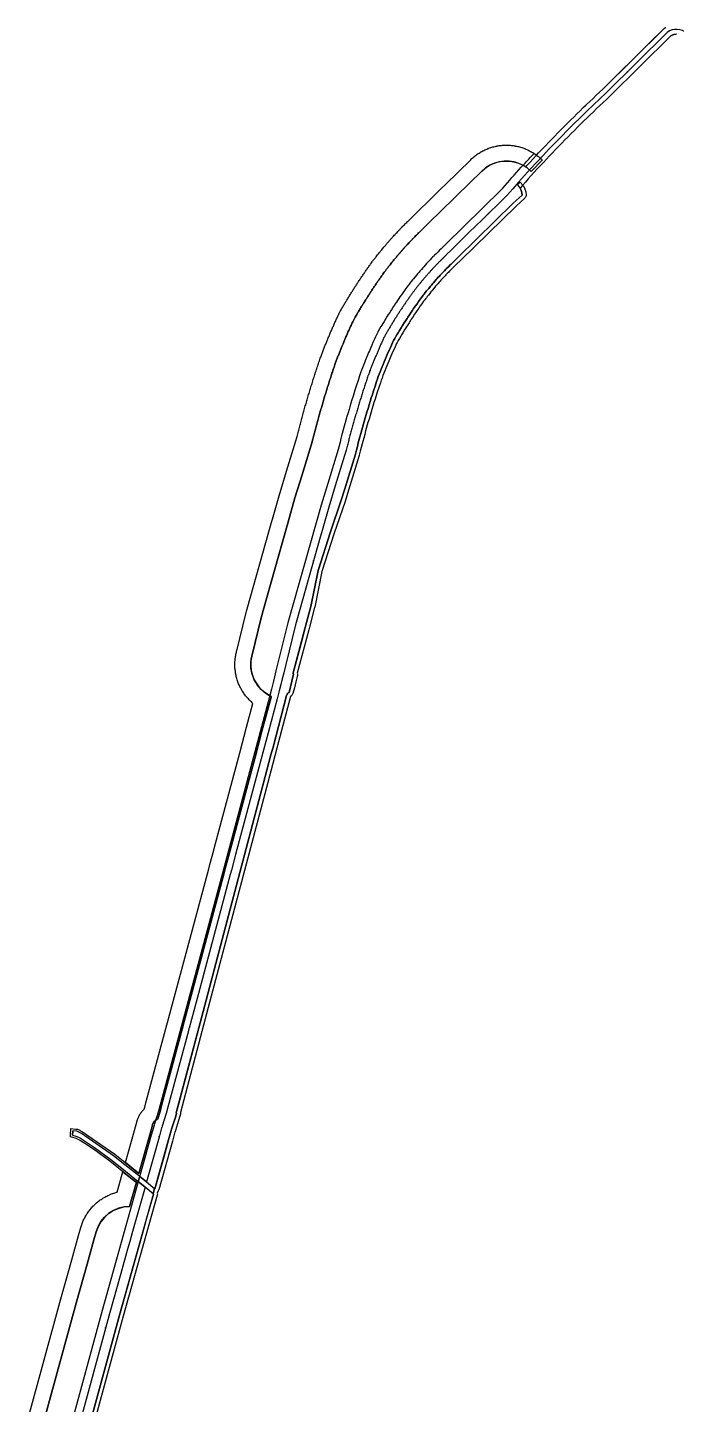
# Model space of a CAD drawing. Header units: inches. Extents: x 87993 to 113012, y 435073 to 454214.
# Drawn here: x 92366 to 92693, y 440813 to 441507 of the extents above; entities that cross this region are included whole.
import ezdxf

# ---------------------------------------------------------------- set-up
doc = ezdxf.new("R2010")
doc.units = ezdxf.units.IN
doc.header["$MEASUREMENT"] = 0
for name, color, linetype, true_color in [('As_waterkering_ZES', 7, 'Continuous', 0x00e84b), ('Beschermingszone_ZES', 7, 'Continuous', 0xfbe8ed), ('Grens_bebouwingsvrije_zone_ZES', 7, 'Continuous', 0xa4e805), ('Kernzone_ZES', 7, 'Continuous', 0xf3e833), ('Kunstwerken_ZES', 7, 'Continuous', 0xefe8d5), ('Referentiepunten_ZES', 7, 'Continuous', 0xb0e81c)]:
    doc.layers.add(name, color=color, linetype=linetype, true_color=true_color)

msp = doc.modelspace()

# ---------------------------------------------------------------- linework, layer by layer
at = {"layer": 'As_waterkering_ZES'}
msp.add_lwpolyline([(92697.99, 441503.6, 0.3545), (92688.01, 441504.09), (92657.34, 441473.7, 0.027105), (92607.34, 441421.99), (92607.07, 441421.73)], format="xyb", dxfattribs=at)
for points in [[(92607.07, 441421.73), (92594.4, 441409.29), (92592.24, 441407.17), (92587.79, 441402.81), (92579.28, 441394.46), (92577.03, 441392.25), (92577, 441392.22), (92576.83, 441392.06), (92576.57, 441391.81), (92576.32, 441391.57), (92576.07, 441391.33), (92575.82, 441391.08), (92575.56, 441390.84), (92575.31, 441390.59), (92575.06, 441390.34), (92574.81, 441390.1), (92574.56, 441389.85), (92574.32, 441389.6), (92574.07, 441389.35), (92573.82, 441389.11), (92573.57, 441388.86), (92573.33, 441388.61), (92573.08, 441388.36), (92572.83, 441388.1), (92572.59, 441387.85), (92572.34, 441387.6), (92572.1, 441387.35), (92571.86, 441387.09), (92571.62, 441386.84), (92571.38, 441386.58), (92571.13, 441386.33), (92570.89, 441386.07), (92570.65, 441385.82), (92570.41, 441385.56), (92570.17, 441385.3), (92569.94, 441385.05), (92569.7, 441384.79), (92569.46, 441384.53), (92569.22, 441384.27), (92568.99, 441384.01), (92568.75, 441383.75), (92568.52, 441383.49), (92568.28, 441383.22), (92568.05, 441382.96), (92567.82, 441382.7), (92567.59, 441382.44), (92567.35, 441382.17), (92567.12, 441381.91), (92566.89, 441381.64), (92566.66, 441381.38), (92566.43, 441381.11), (92566.2, 441380.85), (92565.98, 441380.58), (92565.75, 441380.31), (92565.52, 441380.04), (92565.29, 441379.77), (92565.07, 441379.51), (92564.84, 441379.24), (92564.62, 441378.97), (92564.39, 441378.7), (92564.17, 441378.43), (92563.95, 441378.15), (92563.73, 441377.88), (92563.5, 441377.61), (92563.28, 441377.34), (92563.06, 441377.06), (92562.84, 441376.79), (92562.63, 441376.51), (92562.41, 441376.24), (92562.19, 441375.96), (92561.97, 441375.69), (92561.76, 441375.41), (92561.54, 441375.13), (92561.32, 441374.86), (92561.11, 441374.58), (92560.9, 441374.3), (92560.68, 441374.02), (92560.47, 441373.74), (92560.26, 441373.46), (92560.05, 441373.18), (92559.84, 441372.9), (92559.58, 441372.55), (92559.33, 441372.19), (92559.07, 441371.84), (92558.82, 441371.48), (92558.57, 441371.13), (92558.32, 441370.77), (92558.07, 441370.42), (92557.82, 441370.06), (92557.57, 441369.7), (92557.32, 441369.35), (92557.07, 441368.99), (92556.82, 441368.63), (92556.57, 441368.27), (92556.33, 441367.91), (92556.08, 441367.55), (92555.84, 441367.2), (92555.59, 441366.84), (92555.35, 441366.47), (92555.11, 441366.11), (92554.86, 441365.75), (92554.62, 441365.39), (92554.38, 441365.03), (92554.14, 441364.66), (92553.9, 441364.3), (92553.66, 441363.94), (92553.42, 441363.57), (92553.18, 441363.21), (92552.95, 441362.84), (92552.71, 441362.48), (92552.64, 441362.37), (92552.48, 441362.11), (92552.24, 441361.74), (92552.01, 441361.38), (92551.77, 441361.01), (92551.54, 441360.64), (92551.31, 441360.27), (92551.07, 441359.91), (92550.84, 441359.54), (92550.61, 441359.17), (92550.38, 441358.8), (92550.16, 441358.43), (92549.93, 441358.06), (92549.7, 441357.68), (92549.47, 441357.31), (92549.25, 441356.94), (92549.02, 441356.57), (92548.8, 441356.2), (92548.57, 441355.82), (92548.35, 441355.45), (92548.12, 441355.07), (92547.9, 441354.7), (92547.68, 441354.32), (92547.46, 441353.95), (92547.24, 441353.57), (92547.02, 441353.2), (92546.8, 441352.82), (92546.58, 441352.45), (92546.37, 441352.07), (92546.15, 441351.69), (92545.93, 441351.31), (92545.92, 441351.28), (92545.73, 441350.87), (92545.54, 441350.46), (92545.34, 441350.05), (92545.16, 441349.64), (92544.97, 441349.23), (92544.78, 441348.82), (92544.59, 441348.41), (92544.4, 441348), (92544.22, 441347.59), (92544.03, 441347.18), (92543.85, 441346.77), (92543.66, 441346.36), (92543.48, 441345.95), (92543.3, 441345.53), (92543.12, 441345.12), (92542.94, 441344.71), (92542.76, 441344.3), (92542.58, 441343.88), (92542.4, 441343.47), (92542.22, 441343.05), (92542.04, 441342.64), (92541.87, 441342.22), (92541.69, 441341.81), (92541.52, 441341.39), (92541.34, 441340.98), (92541.17, 441340.56), (92540.99, 441340.14), (92540.9, 441339.92), (92540.82, 441339.73), (92540.65, 441339.31), (92540.48, 441338.89), (92540.31, 441338.47), (92540.14, 441338.06), (92539.97, 441337.64), (92539.8, 441337.22), (92539.64, 441336.8), (92539.47, 441336.38), (92539.31, 441335.96), (92539.14, 441335.54), (92538.98, 441335.12), (92538.82, 441334.7), (92538.65, 441334.28), (92538.49, 441333.86), (92538.33, 441333.44), (92538.17, 441333.02), (92538.01, 441332.59), (92537.85, 441332.17), (92537.69, 441331.75), (92537.54, 441331.33), (92537.49, 441331.18), (92537.29, 441330.59), (92537.09, 441329.99), (92536.89, 441329.4), (92536.69, 441328.8), (92536.5, 441328.21), (92536.3, 441327.61), (92536.1, 441327.01), (92535.91, 441326.42), (92535.71, 441325.82), (92535.52, 441325.22), (92535.33, 441324.63), (92535.14, 441324.03), (92534.95, 441323.43), (92534.75, 441322.83), (92534.57, 441322.23), (92534.38, 441321.64), (92534.19, 441321.04), (92534, 441320.44), (92533.81, 441319.84), (92533.63, 441319.24), (92533.44, 441318.64), (92533.26, 441318.04), (92533.08, 441317.44), (92532.89, 441316.84), (92532.71, 441316.24), (92532.53, 441315.64), (92532.35, 441315.04), (92532.17, 441314.44), (92531.99, 441313.84), (92531.81, 441313.23), (92531.64, 441312.63), (92531.46, 441312.03), (92531.28, 441311.43), (92531.11, 441310.82), (92530.93, 441310.22), (92530.76, 441309.62), (92530.59, 441309.02), (92530.42, 441308.41), (92530.25, 441307.81), (92530.07, 441307.2), (92529.91, 441306.6), (92529.74, 441306), (92529.57, 441305.39), (92529.4, 441304.79), (92529.23, 441304.18), (92529.07, 441303.57), (92528.9, 441302.97), (92528.74, 441302.36), (92528.58, 441301.76), (92528.41, 441301.15), (92528.25, 441300.55), (92528.09, 441299.94), (92527.93, 441299.33), (92527.77, 441298.73), (92527.61, 441298.12), (92527.45, 441297.51), (92527.3, 441296.9), (92527.14, 441296.3), (92526.98, 441295.69), (92526.83, 441295.08), (92526.68, 441294.47), (92526.52, 441293.86), (92526.37, 441293.25), (92526.34, 441293.13), (92525.72, 441291.1), (92521.03, 441275.79), (92517.71, 441265.06), (92514.11, 441252.24), (92513.49, 441250.03), (92501.77, 441208.29), (92501.08, 441205.83), (92496.13, 441185.93)], [(92496.13, 441185.93), (92495.08, 441181.7), (92494.32, 441178.8), (92493.65, 441175.89), (92492.82, 441172.62), (92491.82, 441168.62), (92487.26, 441151.55), (92483.78, 441138.54), (92470.91, 441090.36), (92470.73, 441089.65), (92468.79, 441082.41), (92468.2, 441080.2), (92452.15, 441020.35), (92447.47, 441002.91), (92447.45, 441002.81), (92447.12, 441001.6), (92436.8, 440963.09), (92435.97, 440960.02), (92433.93, 440953.52), (92433.73, 440952.87)], [(92433.73, 440952.87), (92433.69, 440952.74), (92432.36, 440947.96), (92426.39, 440926.7), (92426.04, 440925.48), (92421.97, 440928.73), (92415.18, 440934.15), (92409.52, 440938.68), (92393.33, 440949.9), (92392.02, 440950.58), (92391.03, 440951.06), (92388.97, 440951.27), (92388.84, 440948.96), (92390.52, 440948.48), (92391.8, 440948), (92392.82, 440947.46), (92399.95, 440942.87), (92408.18, 440936.8), (92414.49, 440931.68), (92421.26, 440926.19), (92425.32, 440922.89), (92419.02, 440900.47), (92417.64, 440895.55)], [(92417.64, 440895.55), (92416.54, 440891.6), (92413.09, 440879.33), (92407.6, 440859.77), (92391, 440798.77)]]:
    msp.add_lwpolyline(points, dxfattribs=at)
at = {"layer": 'Beschermingszone_ZES'}
msp.add_polyline3d([(92625.19, 441439.82, 0), (92619.64, 441434.05, 0), (92617.75, 441435.72, 0), (92615.65, 441437.09, 0), (92613.38, 441438.16, 0), (92610.98, 441438.89, 0), (92608.49, 441439.27, 0), (92605.98, 441439.29, 0), (92603.49, 441438.96, 0), (92601.08, 441438.28, 0), (92598.78, 441437.25, 0), (92596.66, 441435.92, 0), (92594.75, 441434.29, 0), (92582.07, 441421.86, 0), (92579.91, 441419.73, 0), (92575.46, 441415.37, 0), (92566.95, 441407.02, 0), (92564.81, 441404.92, 0), (92564.39, 441404.52, 0), (92564.1, 441404.24, 0), (92563.69, 441403.84, 0), (92563.27, 441403.43, 0), (92562.98, 441403.15, 0), (92562.57, 441402.75, 0), (92562.16, 441402.33, 0), (92561.86, 441402.04, 0), (92561.47, 441401.64, 0), (92561.04, 441401.21, 0), (92560.64, 441400.81, 0), (92560.23, 441400.38, 0), (92559.96, 441400.11, 0), (92559.68, 441399.82, 0), (92559.28, 441399.41, 0), (92558.86, 441398.97, 0), (92558.6, 441398.69, 0), (92558.33, 441398.41, 0), (92557.93, 441397.98, 0), (92557.54, 441397.56, 0), (92557.26, 441397.26, 0), (92556.99, 441396.97, 0), (92556.6, 441396.54, 0), (92556.22, 441396.12, 0), (92555.93, 441395.81, 0), (92555.67, 441395.52, 0), (92555.41, 441395.24, 0), (92555.16, 441394.95, 0), (92554.9, 441394.66, 0), (92554.63, 441394.36, 0), (92554.38, 441394.07, 0), (92554.12, 441393.78, 0), (92553.87, 441393.49, 0), (92553.61, 441393.19, 0), (92553.35, 441392.89, 0), (92553.09, 441392.59, 0), (92552.84, 441392.3, 0), (92552.58, 441392, 0), (92552.33, 441391.7, 0), (92552.08, 441391.4, 0), (92551.83, 441391.11, 0), (92551.58, 441390.81, 0), (92551.31, 441390.49, 0), (92550.96, 441390.06, 0), (92550.57, 441389.6, 0), (92550.2, 441389.14, 0), (92549.84, 441388.7, 0), (92549.59, 441388.39, 0), (92549.34, 441388.08, 0), (92548.97, 441387.62, 0), (92548.61, 441387.16, 0), (92548.25, 441386.7, 0), (92547.89, 441386.24, 0), (92547.64, 441385.93, 0), (92547.4, 441385.62, 0), (92547.16, 441385.31, 0), (92546.93, 441385.01, 0), (92546.69, 441384.69, 0), (92546.45, 441384.38, 0), (92546.22, 441384.07, 0), (92545.98, 441383.76, 0), (92545.66, 441383.33, 0), (92545.3, 441382.83, 0), (92545.04, 441382.46, 0), (92544.76, 441382.09, 0), (92544.49, 441381.69, 0), (92544.22, 441381.32, 0), (92543.95, 441380.94, 0), (92543.67, 441380.55, 0), (92543.41, 441380.17, 0), (92543.14, 441379.79, 0), (92542.87, 441379.39, 0), (92542.6, 441379.01, 0), (92542.34, 441378.64, 0), (92542.08, 441378.26, 0), (92541.8, 441377.85, 0), (92541.53, 441377.46, 0), (92541.29, 441377.1, 0), (92541.03, 441376.71, 0), (92540.76, 441376.32, 0), (92540.49, 441375.92, 0), (92540.23, 441375.53, 0), (92539.98, 441375.16, 0), (92539.72, 441374.77, 0), (92539.45, 441374.36, 0), (92539.19, 441373.96, 0), (92538.95, 441373.6, 0), (92538.69, 441373.21, 0), (92538.43, 441372.81, 0), (92538.18, 441372.41, 0), (92537.89, 441371.96, 0), (92537.67, 441371.63, 0), (92537.41, 441371.22, 0), (92537.17, 441370.84, 0), (92536.92, 441370.45, 0), (92536.66, 441370.04, 0), (92536.41, 441369.65, 0), (92536.17, 441369.26, 0), (92535.93, 441368.87, 0), (92535.67, 441368.47, 0), (92535.41, 441368.05, 0), (92535.18, 441367.68, 0), (92534.94, 441367.28, 0), (92534.68, 441366.86, 0), (92534.44, 441366.47, 0), (92534.2, 441366.08, 0), (92533.96, 441365.68, 0), (92533.71, 441365.26, 0), (92533.48, 441364.87, 0), (92533.24, 441364.47, 0), (92532.99, 441364.06, 0), (92532.76, 441363.67, 0), (92532.52, 441363.26, 0), (92532.28, 441362.86, 0), (92532.04, 441362.45, 0), (92531.81, 441362.06, 0), (92531.58, 441361.66, 0), (92531.34, 441361.24, 0), (92531.11, 441360.84, 0), (92530.88, 441360.44, 0), (92530.65, 441360.04, 0), (92529.99, 441358.77, 0), (92529.8, 441358.36, 0), (92529.59, 441357.92, 0), (92529.38, 441357.47, 0), (92529.18, 441357.04, 0), (92528.98, 441356.59, 0), (92528.77, 441356.14, 0), (92528.58, 441355.72, 0), (92528.38, 441355.28, 0), (92528.18, 441354.83, 0), (92527.98, 441354.4, 0), (92527.79, 441353.97, 0), (92527.59, 441353.52, 0), (92527.39, 441353.07, 0), (92527.2, 441352.64, 0), (92527, 441352.2, 0), (92526.81, 441351.76, 0), (92526.62, 441351.32, 0), (92526.42, 441350.87, 0), (92526.23, 441350.42, 0), (92526.04, 441349.98, 0), (92525.85, 441349.54, 0), (92525.67, 441349.11, 0), (92525.48, 441348.66, 0), (92525.29, 441348.2, 0), (92525.1, 441347.77, 0), (92524.92, 441347.33, 0), (92524.66, 441346.7, 0), (92524.37, 441345.99, 0), (92524.18, 441345.53, 0), (92524, 441345.09, 0), (92523.82, 441344.65, 0), (92523.64, 441344.19, 0), (92523.46, 441343.74, 0), (92523.28, 441343.3, 0), (92523.11, 441342.86, 0), (92522.93, 441342.4, 0), (92522.75, 441341.96, 0), (92522.58, 441341.51, 0), (92522.4, 441341.05, 0), (92522.23, 441340.6, 0), (92522.06, 441340.16, 0), (92521.88, 441339.7, 0), (92521.71, 441339.26, 0), (92521.54, 441338.8, 0), (92521.37, 441338.34, 0), (92521.2, 441337.9, 0), (92521.02, 441337.4, 0), (92520.84, 441336.88, 0), (92520.61, 441336.2, 0), (92520.4, 441335.58, 0), (92520.19, 441334.95, 0), (92519.99, 441334.34, 0), (92519.78, 441333.73, 0), (92519.58, 441333.1, 0), (92519.38, 441332.49, 0), (92519.18, 441331.87, 0), (92518.98, 441331.26, 0), (92518.77, 441330.64, 0), (92518.57, 441330.01, 0), (92518.37, 441329.4, 0), (92518.18, 441328.79, 0), (92517.98, 441328.16, 0), (92517.78, 441327.54, 0), (92517.59, 441326.92, 0), (92517.39, 441326.3, 0), (92517.2, 441325.68, 0), (92517.01, 441325.06, 0), (92516.81, 441324.43, 0), (92516.63, 441323.83, 0), (92516.43, 441323.2, 0), (92516.24, 441322.57, 0), (92516.05, 441321.96, 0), (92515.86, 441321.33, 0), (92515.67, 441320.7, 0), (92515.49, 441320.09, 0), (92515.3, 441319.47, 0), (92515.12, 441318.84, 0), (92514.93, 441318.21, 0), (92514.75, 441317.58, 0), (92514.57, 441316.97, 0), (92514.39, 441316.35, 0), (92514.2, 441315.72, 0), (92514.02, 441315.1, 0), (92513.85, 441314.48, 0), (92513.67, 441313.85, 0), (92513.49, 441313.22, 0), (92513.31, 441312.59, 0), (92513.13, 441311.97, 0), (92512.96, 441311.35, 0), (92512.78, 441310.72, 0), (92512.61, 441310.09, 0), (92512.43, 441309.46, 0), (92512.26, 441308.83, 0), (92512.09, 441308.22, 0), (92511.92, 441307.58, 0), (92511.75, 441306.96, 0), (92511.58, 441306.34, 0), (92511.41, 441305.7, 0), (92511.24, 441305.07, 0), (92511.08, 441304.46, 0), (92510.91, 441303.82, 0), (92510.74, 441303.19, 0), (92510.58, 441302.55, 0), (92510.42, 441301.94, 0), (92510.25, 441301.3, 0), (92510.09, 441300.67, 0), (92509.93, 441300.05, 0), (92509.77, 441299.41, 0), (92509.61, 441298.78, 0), (92509.42, 441298, 0), (92508.89, 441296.26, 0), (92504.21, 441280.97, 0), (92500.9, 441270.27, 0), (92500.77, 441269.82, 0), (92497.17, 441257, 0), (92496.54, 441254.78, 0), (92484.82, 441213.05, 0), (92484.14, 441210.59, 0), (92484, 441210.08, 0), (92479.05, 441190.18, 0), (92478.63, 441187.78, 0), (92478.54, 441185.34, 0), (92478.79, 441182.91, 0), (92479.37, 441180.54, 0), (92480.28, 441178.28, 0), (92481.49, 441176.16, 0), (92482.98, 441174.23, 0), (92484.73, 441172.52, 0), (92486.69, 441171.07, 0), (92488.84, 441169.91, 0), (92488.72, 441169.42, 0), (92484.17, 441152.37, 0), (92480.69, 441139.37, 0), (92467.82, 441091.18, 0), (92467.63, 441090.48, 0), (92465.7, 441083.24, 0), (92465.11, 441081.03, 0), (92449.06, 441021.18, 0), (92444.38, 441003.74, 0), (92444.36, 441003.64, 0), (92444.03, 441002.43, 0), (92433.7, 440963.92, 0), (92432.9, 440960.91, 0), (92431.74, 440957.24, 0), (92431.05, 440956.85, 0), (92430.43, 440956.35, 0), (92429.89, 440955.76, 0), (92429.47, 440955.09, 0), (92429.16, 440954.35, 0), (92429.12, 440954.23, 0), (92429.06, 440954.03, 0), (92427.73, 440949.25, 0), (92422.27, 440929.78, 0), (92415.48, 440935.2, 0), (92420.03, 440951.41, 0), (92421.38, 440956.26, 0), (92421.46, 440956.54, 0), (92421.53, 440956.76, 0), (92421.6, 440956.98, 0), (92421.69, 440957.21, 0), (92421.78, 440957.45, 0), (92421.84, 440957.63, 0), (92421.97, 440957.92, 0), (92422.04, 440958.09, 0), (92422.18, 440958.38, 0), (92422.26, 440958.55, 0), (92422.4, 440958.83, 0), (92422.49, 440959, 0), (92422.63, 440959.25, 0), (92422.74, 440959.44, 0), (92422.91, 440959.71, 0), (92423.01, 440959.87, 0), (92423.19, 440960.13, 0), (92423.3, 440960.29, 0), (92423.48, 440960.54, 0), (92423.6, 440960.69, 0), (92423.79, 440960.94, 0), (92423.94, 440961.11, 0), (92424.12, 440961.33, 0), (92424.25, 440961.47, 0), (92424.46, 440961.7, 0), (92424.59, 440961.84, 0), (92424.86, 440962.09, 0), (92425.22, 440963.15, 0), (92425.98, 440965.99, 0), (92436.3, 441004.5, 0), (92436.64, 441005.76, 0), (92441.33, 441023.26, 0), (92457.38, 441083.1, 0), (92457.97, 441085.3, 0), (92459.9, 441092.54, 0), (92460.09, 441093.25, 0), (92472.96, 441141.43, 0), (92476.44, 441154.44, 0), (92479.59, 441166.39, 0), (92479.22, 441166.71, 0), (92478.82, 441167.07, 0), (92478.43, 441167.43, 0), (92478.05, 441167.81, 0), (92477.67, 441168.2, 0), (92477.3, 441168.59, 0), (92476.94, 441168.99, 0), (92476.64, 441169.33, 0), (92476.55, 441169.44, 0), (92476.24, 441169.81, 0), (92475.91, 441170.23, 0), (92475.58, 441170.66, 0), (92475.27, 441171.09, 0), (92474.96, 441171.54, 0), (92474.66, 441171.98, 0), (92474.37, 441172.44, 0), (92474.09, 441172.9, 0), (92473.87, 441173.29, 0), (92473.78, 441173.44, 0), (92473.57, 441173.84, 0), (92473.32, 441174.31, 0), (92473.08, 441174.8, 0), (92472.85, 441175.28, 0), (92472.63, 441175.77, 0), (92472.42, 441176.27, 0), (92472.22, 441176.77, 0), (92472.06, 441177.22, 0), (92472.01, 441177.36, 0), (92471.86, 441177.78, 0), (92471.69, 441178.3, 0), (92471.54, 441178.81, 0), (92471.39, 441179.33, 0), (92471.26, 441179.85, 0), (92471.14, 441180.38, 0), (92471.03, 441180.9, 0), (92470.94, 441181.35, 0), (92470.92, 441181.48, 0), (92470.84, 441181.96, 0), (92470.76, 441182.5, 0), (92470.69, 441183.03, 0), (92470.64, 441183.56, 0), (92470.59, 441184.1, 0), (92470.56, 441184.64, 0), (92470.54, 441185.18, 0), (92470.53, 441185.63, 0), (92470.53, 441185.79, 0), (92470.53, 441186.25, 0), (92470.54, 441186.79, 0), (92470.57, 441187.33, 0), (92470.6, 441187.87, 0), (92470.65, 441188.4, 0), (92470.71, 441188.94, 0), (92470.77, 441189.47, 0), (92470.85, 441190, 0), (92470.93, 441190.47, 0), (92470.96, 441190.62, 0), (92471.05, 441191.06, 0), (92471.16, 441191.59, 0), (92471.28, 441192.07, 0), (92476.25, 441212.07, 0), (92476.42, 441212.7, 0), (92477.12, 441215.21, 0), (92488.84, 441256.95, 0), (92489.46, 441259.16, 0), (92493.08, 441272.03, 0), (92493.24, 441272.58, 0), (92496.56, 441283.33, 0), (92501.24, 441298.59, 0), (92501.7, 441300.13, 0), (92501.85, 441300.73, 0), (92502.02, 441301.39, 0), (92502.18, 441302.03, 0), (92502.34, 441302.66, 0), (92502.51, 441303.3, 0), (92502.68, 441303.96, 0), (92502.84, 441304.57, 0), (92503.01, 441305.21, 0), (92503.18, 441305.86, 0), (92503.35, 441306.51, 0), (92503.51, 441307.13, 0), (92503.68, 441307.76, 0), (92503.86, 441308.43, 0), (92504.03, 441309.05, 0), (92504.2, 441309.68, 0), (92504.37, 441310.32, 0), (92504.55, 441310.95, 0), (92504.72, 441311.58, 0), (92504.9, 441312.23, 0), (92505.08, 441312.87, 0), (92505.26, 441313.51, 0), (92505.43, 441314.14, 0), (92505.61, 441314.77, 0), (92505.79, 441315.41, 0), (92505.97, 441316.05, 0), (92506.16, 441316.7, 0), (92506.34, 441317.32, 0), (92506.52, 441317.94, 0), (92506.71, 441318.59, 0), (92506.89, 441319.21, 0), (92507.07, 441319.83, 0), (92507.26, 441320.47, 0), (92507.45, 441321.11, 0), (92507.64, 441321.76, 0), (92507.83, 441322.38, 0), (92508.01, 441323, 0), (92508.21, 441323.65, 0), (92508.4, 441324.28, 0), (92508.59, 441324.9, 0), (92508.78, 441325.55, 0), (92508.98, 441326.18, 0), (92509.17, 441326.79, 0), (92509.37, 441327.43, 0), (92509.56, 441328.07, 0), (92509.76, 441328.68, 0), (92509.96, 441329.33, 0), (92510.16, 441329.95, 0), (92510.36, 441330.58, 0), (92510.56, 441331.22, 0), (92510.76, 441331.84, 0), (92510.96, 441332.46, 0), (92511.16, 441333.1, 0), (92511.37, 441333.73, 0), (92511.57, 441334.35, 0), (92511.77, 441334.98, 0), (92511.98, 441335.6, 0), (92512.19, 441336.24, 0), (92512.39, 441336.86, 0), (92512.6, 441337.48, 0), (92512.81, 441338.11, 0), (92513.02, 441338.75, 0), (92513.27, 441339.48, 0), (92513.5, 441340.12, 0), (92513.71, 441340.69, 0), (92513.88, 441341.15, 0), (92514.05, 441341.62, 0), (92514.23, 441342.09, 0), (92514.41, 441342.55, 0), (92514.59, 441343.03, 0), (92514.76, 441343.47, 0), (92514.94, 441343.93, 0), (92515.12, 441344.41, 0), (92515.31, 441344.88, 0), (92515.48, 441345.32, 0), (92515.67, 441345.8, 0), (92515.85, 441346.26, 0), (92516.02, 441346.7, 0), (92516.22, 441347.18, 0), (92516.41, 441347.65, 0), (92516.59, 441348.09, 0), (92516.77, 441348.55, 0), (92516.97, 441349.02, 0), (92517.26, 441349.75, 0), (92517.53, 441350.4, 0), (92517.72, 441350.85, 0), (92517.91, 441351.29, 0), (92518.11, 441351.77, 0), (92518.31, 441352.24, 0), (92518.5, 441352.68, 0), (92518.69, 441353.13, 0), (92518.88, 441353.58, 0), (92519.08, 441354.04, 0), (92519.28, 441354.51, 0), (92519.48, 441354.96, 0), (92519.68, 441355.42, 0), (92519.88, 441355.87, 0), (92520.07, 441356.3, 0), (92520.28, 441356.77, 0), (92520.49, 441357.24, 0), (92520.68, 441357.68, 0), (92520.88, 441358.12, 0), (92521.1, 441358.59, 0), (92521.3, 441359.04, 0), (92521.5, 441359.47, 0), (92521.71, 441359.93, 0), (92521.92, 441360.39, 0), (92522.13, 441360.84, 0), (92522.34, 441361.31, 0), (92522.56, 441361.75, 0), (92522.75, 441362.16, 0), (92522.89, 441362.46, 0), (92523.55, 441363.73, 0), (92523.71, 441364.01, 0), (92523.94, 441364.41, 0), (92524.17, 441364.83, 0), (92524.41, 441365.24, 0), (92524.66, 441365.67, 0), (92524.9, 441366.08, 0), (92525.13, 441366.48, 0), (92525.38, 441366.91, 0), (92525.63, 441367.32, 0), (92525.87, 441367.74, 0), (92526.12, 441368.15, 0), (92526.37, 441368.57, 0), (92526.62, 441368.99, 0), (92526.85, 441369.38, 0), (92527.12, 441369.83, 0), (92527.37, 441370.23, 0), (92527.61, 441370.63, 0), (92527.85, 441371.03, 0), (92528.12, 441371.47, 0), (92528.38, 441371.88, 0), (92528.61, 441372.26, 0), (92528.88, 441372.69, 0), (92529.14, 441373.12, 0), (92529.39, 441373.51, 0), (92529.64, 441373.91, 0), (92529.9, 441374.32, 0), (92530.16, 441374.74, 0), (92530.42, 441375.14, 0), (92530.67, 441375.53, 0), (92530.94, 441375.95, 0), (92531.16, 441376.3, 0), (92531.46, 441376.76, 0), (92531.73, 441377.17, 0), (92532, 441377.59, 0), (92532.26, 441377.99, 0), (92532.5, 441378.35, 0), (92532.78, 441378.77, 0), (92533.06, 441379.2, 0), (92533.33, 441379.6, 0), (92533.58, 441379.98, 0), (92533.85, 441380.37, 0), (92534.12, 441380.79, 0), (92534.41, 441381.2, 0), (92534.67, 441381.6, 0), (92534.92, 441381.96, 0), (92535.2, 441382.37, 0), (92535.49, 441382.8, 0), (92535.76, 441383.19, 0), (92536.03, 441383.57, 0), (92536.3, 441383.96, 0), (92536.58, 441384.37, 0), (92536.86, 441384.76, 0), (92537.13, 441385.15, 0), (92537.42, 441385.56, 0), (92537.69, 441385.95, 0), (92537.97, 441386.34, 0), (92538.26, 441386.74, 0), (92538.54, 441387.13, 0), (92538.81, 441387.51, 0), (92539.21, 441388.07, 0), (92539.58, 441388.56, 0), (92539.83, 441388.89, 0), (92540.08, 441389.22, 0), (92540.32, 441389.54, 0), (92540.58, 441389.87, 0), (92540.83, 441390.19, 0), (92541.07, 441390.52, 0), (92541.32, 441390.84, 0), (92541.58, 441391.17, 0), (92541.96, 441391.65, 0), (92542.33, 441392.12, 0), (92542.72, 441392.61, 0), (92543.1, 441393.08, 0), (92543.37, 441393.42, 0), (92543.63, 441393.74, 0), (92544, 441394.2, 0), (92544.39, 441394.68, 0), (92544.8, 441395.17, 0), (92545.16, 441395.6, 0), (92545.44, 441395.94, 0), (92545.71, 441396.26, 0), (92545.97, 441396.57, 0), (92546.23, 441396.88, 0), (92546.49, 441397.19, 0), (92546.77, 441397.51, 0), (92547.03, 441397.81, 0), (92547.29, 441398.12, 0), (92547.58, 441398.44, 0), (92547.84, 441398.75, 0), (92548.1, 441399.05, 0), (92548.37, 441399.35, 0), (92548.64, 441399.65, 0), (92548.92, 441399.98, 0), (92549.19, 441400.28, 0), (92549.46, 441400.58, 0), (92549.73, 441400.88, 0), (92550, 441401.18, 0), (92550.3, 441401.51, 0), (92550.7, 441401.95, 0), (92551.1, 441402.38, 0), (92551.39, 441402.7, 0), (92551.69, 441403.01, 0), (92552.09, 441403.44, 0), (92552.52, 441403.88, 0), (92552.77, 441404.16, 0), (92553.07, 441404.48, 0), (92553.51, 441404.93, 0), (92553.7, 441405.11, 0), (92553.92, 441405.37, 0), (92554.22, 441405.68, 0), (92554.5, 441405.97, 0), (92554.93, 441406.41, 0), (92555.35, 441406.83, 0), (92555.79, 441407.28, 0), (92556.2, 441407.69, 0), (92556.52, 441408.01, 0), (92556.96, 441408.44, 0), (92557.37, 441408.85, 0), (92557.68, 441409.16, 0), (92558.12, 441409.59, 0), (92558.55, 441410, 0), (92558.86, 441410.3, 0), (92559.25, 441410.66, 0), (92561.35, 441412.73, 0), (92569.86, 441421.08, 0), (92574.31, 441425.44, 0), (92576.47, 441427.57, 0), (92589.17, 441440.03, 0), (92589.54, 441440.38, 0), (92589.94, 441440.75, 0), (92590.34, 441441.1, 0), (92590.7, 441441.41, 0), (92590.82, 441441.51, 0), (92591.18, 441441.8, 0), (92591.61, 441442.13, 0), (92592.05, 441442.45, 0), (92592.49, 441442.77, 0), (92592.94, 441443.07, 0), (92593.4, 441443.37, 0), (92593.86, 441443.65, 0), (92594.28, 441443.9, 0), (92594.4, 441443.97, 0), (92594.8, 441444.19, 0), (92595.28, 441444.45, 0), (92595.76, 441444.7, 0), (92596.25, 441444.93, 0), (92596.75, 441445.15, 0), (92597.25, 441445.37, 0), (92597.75, 441445.57, 0), (92598.18, 441445.73, 0), (92598.31, 441445.78, 0), (92598.77, 441445.95, 0), (92599.29, 441446.12, 0), (92599.81, 441446.28, 0), (92600.33, 441446.42, 0), (92600.86, 441446.56, 0), (92601.39, 441446.69, 0), (92601.92, 441446.8, 0), (92602.37, 441446.89, 0), (92602.52, 441446.92, 0), (92602.99, 441447, 0), (92603.52, 441447.08, 0), (92604.06, 441447.15, 0), (92604.6, 441447.21, 0), (92605.14, 441447.26, 0), (92605.69, 441447.29, 0), (92606.23, 441447.31, 0), (92606.77, 441447.33, 0), (92607.23, 441447.33, 0), (92607.4, 441447.33, 0), (92607.86, 441447.32, 0), (92608.4, 441447.29, 0), (92608.94, 441447.26, 0), (92609.49, 441447.21, 0), (92610.03, 441447.16, 0), (92610.56, 441447.09, 0), (92611.1, 441447.01, 0), (92611.58, 441446.93, 0), (92611.72, 441446.9, 0), (92612.17, 441446.81, 0), (92612.7, 441446.7, 0), (92613.23, 441446.58, 0), (92613.76, 441446.44, 0), (92614.28, 441446.29, 0), (92614.8, 441446.13, 0), (92615.32, 441445.96, 0), (92615.83, 441445.78, 0), (92616.34, 441445.59, 0), (92616.84, 441445.39, 0), (92617.34, 441445.18, 0), (92617.84, 441444.95, 0), (92618.33, 441444.72, 0), (92618.81, 441444.48, 0), (92619.29, 441444.22, 0), (92619.7, 441444, 0), (92619.82, 441443.93, 0), (92620.24, 441443.68, 0), (92620.7, 441443.4, 0), (92621.16, 441443.1, 0), (92621.61, 441442.8, 0), (92622.05, 441442.49, 0), (92622.49, 441442.16, 0), (92622.92, 441441.83, 0), (92623.28, 441441.55, 0), (92623.4, 441441.44, 0), (92623.76, 441441.14, 0), (92624.17, 441440.78, 0), (92624.57, 441440.42, 0), (92624.96, 441440.04, 0)], close=True, dxfattribs=at)
for points in [[(92395.84, 440797.51, 0), (92412.42, 440858.44, 0), (92423.84, 440899.12, 0), (92429.54, 440919.42, 0), (92429.36, 440919.6, 0), (92430.06, 440922.27, 0), (92430.28, 440922.07, 0), (92437.17, 440946.62, 0), (92438.48, 440951.32, 0), (92438.51, 440951.4, 0), (92438.7, 440952.04, 0), (92440.77, 440958.62, 0), (92441.19, 440960.18, 0), (92441.06, 440960.22, 0), (92453.72, 441008.16, 0), (92486.65, 441132.78, 0), (92487.67, 441136.65, 0), (92488.69, 441140.52, 0), (92489.71, 441144.38, 0), (92496.52, 441170.31, 0), (92496.57, 441170.52, 0), (92496.67, 441170.71, 0), (92496.77, 441170.91, 0), (92496.9, 441171.09, 0), (92497.05, 441171.29, 0), (92497.23, 441171.44, 0), (92497.41, 441171.6, 0), (92497.63, 441171.71, 0), (92497.76, 441171.79, 0), (92498.51, 441174.71, 0), (92499.17, 441177.6, 0), (92499.92, 441180.47, 0), (92500.04, 441180.95, 0), (92500.02, 441180.99, 0), (92500, 441181.04, 0), (92499.98, 441181.08, 0), (92499.96, 441181.13, 0), (92499.95, 441181.17, 0), (92499.93, 441181.22, 0), (92499.92, 441181.27, 0), (92499.91, 441181.31, 0), (92499.9, 441181.36, 0), (92499.9, 441181.41, 0), (92499.89, 441181.46, 0), (92499.89, 441181.51, 0), (92499.89, 441181.55, 0), (92499.9, 441181.6, 0), (92499.9, 441181.65, 0), (92499.91, 441181.7, 0), (92499.92, 441181.74, 0), (92499.93, 441181.79, 0), (92505.73, 441203.81, 0), (92505.91, 441204.55, 0), (92506.09, 441205.18, 0), (92508.71, 441215.13, 0), (92512.41, 441233.29, 0), (92518.62, 441252.69, 0), (92524.03, 441268.58, 0), (92525.81, 441274.32, 0), (92531.15, 441291.78, 0), (92531.68, 441293.85, 0), (92532.14, 441295.65, 0), (92532.61, 441297.46, 0), (92532.92, 441298.66, 0), (92533.4, 441300.46, 0), (92533.89, 441302.26, 0), (92534.39, 441304.06, 0), (92534.72, 441305.25, 0), (92535.23, 441307.05, 0), (92535.57, 441308.24, 0), (92536.09, 441310.03, 0), (92536.61, 441311.82, 0), (92536.96, 441313.01, 0), (92537.5, 441314.8, 0), (92538.04, 441316.58, 0), (92538.59, 441318.36, 0), (92539.15, 441320.14, 0), (92539.52, 441321.32, 0), (92540.28, 441323.69, 0), (92541.05, 441326.05, 0), (92541.83, 441328.41, 0), (92542.25, 441329.66, 0), (92542.69, 441330.83, 0), (92543.16, 441332.07, 0), (92543.64, 441333.31, 0), (92544.12, 441334.54, 0), (92544.61, 441335.78, 0), (92545.11, 441337.01, 0), (92545.62, 441338.23, 0), (92546.13, 441339.46, 0), (92546.47, 441340.27, 0), (92547.17, 441341.9, 0), (92547.7, 441343.11, 0), (92548.23, 441344.33, 0), (92548.78, 441345.54, 0), (92549.33, 441346.75, 0), (92549.69, 441347.55, 0), (92550.06, 441348.34, 0), (92550.37, 441349.01, 0), (92550.92, 441349.95, 0), (92551.56, 441351.05, 0), (92552.21, 441352.15, 0), (92552.64, 441352.88, 0), (92553.3, 441353.98, 0), (92554.19, 441355.44, 0), (92554.86, 441356.53, 0), (92555.77, 441357.97, 0), (92556.45, 441359.05, 0), (92557.14, 441360.13, 0), (92557.61, 441360.84, 0), (92558.31, 441361.91, 0), (92559.26, 441363.33, 0), (92559.73, 441364.03, 0), (92560.45, 441365.09, 0), (92561.42, 441366.5, 0), (92562.16, 441367.54, 0), (92562.89, 441368.58, 0), (92563.87, 441369.94, 0), (92564.46, 441370.72, 0), (92564.87, 441371.26, 0), (92565.28, 441371.8, 0), (92565.7, 441372.33, 0), (92566.33, 441373.14, 0), (92566.96, 441373.93, 0), (92567.61, 441374.72, 0), (92568.03, 441375.25, 0), (92568.9, 441376.3, 0), (92569.56, 441377.08, 0), (92570, 441377.59, 0), (92570.44, 441378.11, 0), (92571.11, 441378.88, 0), (92571.79, 441379.64, 0), (92572.24, 441380.15, 0), (92572.7, 441380.65, 0), (92573.38, 441381.41, 0), (92573.84, 441381.91, 0), (92574.77, 441382.9, 0), (92575.24, 441383.39, 0), (92575.95, 441384.13, 0), (92576.65, 441384.86, 0), (92577.13, 441385.34, 0), (92578.09, 441386.31, 0), (92578.82, 441387.02, 0), (92579.3, 441387.5, 0), (92579.79, 441387.97, 0), (92580.49, 441388.64, 0), (92582.78, 441390.89, 0), (92610.57, 441418.16, 0), (92615.04, 441422.2, 0), (92614.91, 441423.32, 0), (92614.54, 441424.59, 0), (92613.97, 441425.79, 0), (92613.2, 441426.87, 0), (92612.78, 441427.33, 0), (92614.11, 441428.63, 0), (92615.45, 441427.15, 0), (92615.6, 441426.94, 0), (92615.7, 441426.79, 0), (92615.77, 441426.66, 0), (92616.34, 441425.46, 0), (92616.42, 441425.28, 0), (92616.46, 441425.15, 0), (92616.83, 441423.88, 0), (92616.88, 441423.67, 0), (92616.9, 441423.56, 0), (92617.02, 441422.55, 0), (92617.03, 441422.43, 0), (92617.04, 441422.12, 0), (92617, 441421.8, 0), (92616.92, 441421.5, 0), (92616.78, 441421.21, 0), (92616.6, 441420.95, 0), (92616.38, 441420.72, 0), (92616.33, 441420.67, 0), (92611.95, 441416.7, 0), (92584.19, 441389.47, 0), (92581.88, 441387.2, 0), (92581.18, 441386.53, 0), (92580.69, 441386.06, 0), (92580.22, 441385.6, 0), (92579.5, 441384.89, 0), (92578.55, 441383.94, 0), (92578.08, 441383.46, 0), (92577.38, 441382.74, 0), (92576.69, 441382.01, 0), (92576.23, 441381.53, 0), (92575.31, 441380.55, 0), (92574.86, 441380.06, 0), (92574.18, 441379.31, 0), (92573.73, 441378.81, 0), (92573.28, 441378.31, 0), (92572.62, 441377.56, 0), (92571.96, 441376.8, 0), (92571.52, 441376.29, 0), (92571.09, 441375.78, 0), (92570.44, 441375.02, 0), (92569.58, 441373.98, 0), (92569.16, 441373.46, 0), (92568.52, 441372.68, 0), (92567.9, 441371.89, 0), (92567.27, 441371.1, 0), (92566.86, 441370.57, 0), (92566.45, 441370.04, 0), (92566.05, 441369.51, 0), (92565.48, 441368.75, 0), (92564.52, 441367.42, 0), (92563.79, 441366.39, 0), (92563.07, 441365.35, 0), (92562.1, 441363.96, 0), (92561.39, 441362.91, 0), (92560.92, 441362.22, 0), (92559.98, 441360.81, 0), (92559.28, 441359.74, 0), (92558.82, 441359.04, 0), (92558.14, 441357.98, 0), (92557.46, 441356.9, 0), (92556.56, 441355.47, 0), (92555.89, 441354.39, 0), (92555.01, 441352.95, 0), (92554.36, 441351.86, 0), (92553.93, 441351.14, 0), (92553.29, 441350.05, 0), (92552.65, 441348.95, 0), (92552.15, 441348.08, 0), (92551.88, 441347.5, 0), (92551.51, 441346.71, 0), (92551.14, 441345.91, 0), (92550.6, 441344.71, 0), (92550.06, 441343.51, 0), (92549.53, 441342.31, 0), (92549, 441341.11, 0), (92548.31, 441339.49, 0), (92547.97, 441338.69, 0), (92547.46, 441337.47, 0), (92546.96, 441336.25, 0), (92546.47, 441335.03, 0), (92545.98, 441333.81, 0), (92545.5, 441332.58, 0), (92545.03, 441331.36, 0), (92544.56, 441330.13, 0), (92544.14, 441328.99, 0), (92543.73, 441327.78, 0), (92542.95, 441325.43, 0), (92542.18, 441323.07, 0), (92541.43, 441320.71, 0), (92541.05, 441319.54, 0), (92540.5, 441317.76, 0), (92539.95, 441315.99, 0), (92539.41, 441314.22, 0), (92538.88, 441312.44, 0), (92538.53, 441311.25, 0), (92538.01, 441309.47, 0), (92537.49, 441307.68, 0), (92537.15, 441306.5, 0), (92536.65, 441304.71, 0), (92536.31, 441303.52, 0), (92535.82, 441301.73, 0), (92535.34, 441299.94, 0), (92534.86, 441298.14, 0), (92534.54, 441296.95, 0), (92534.07, 441295.16, 0), (92533.61, 441293.36, 0), (92533.09, 441291.3, 0), (92533.07, 441291.2, 0), (92527.72, 441273.73, 0), (92525.94, 441267.99, 0), (92525.93, 441267.94, 0), (92520.52, 441252.06, 0), (92514.35, 441232.78, 0), (92510.67, 441214.73, 0), (92510.64, 441214.62, 0), (92508.02, 441204.65, 0), (92507.85, 441204.04, 0), (92507.67, 441203.31, 0), (92501.94, 441181.56, 0), (92502.01, 441181.29, 0), (92502.04, 441181.02, 0), (92502.03, 441180.74, 0), (92501.98, 441180.46, 0), (92501.86, 441179.97, 0), (92501.12, 441177.13, 0), (92500.45, 441174.24, 0), (92499.7, 441171.29, 0), (92499.59, 441170.98, 0), (92499.43, 441170.69, 0), (92499.23, 441170.43, 0), (92498.98, 441170.2, 0), (92498.71, 441170.02, 0), (92498.56, 441169.94, 0), (92498.52, 441169.92, 0), (92498.5, 441169.88, 0), (92498.47, 441169.85, 0), (92498.46, 441169.81, 0), (92491.64, 441143.87, 0), (92490.62, 441140.01, 0), (92489.6, 441136.14, 0), (92488.58, 441132.27, 0), (92455.65, 441007.65, 0), (92443.17, 440960.39, 0), (92443.19, 440960.15, 0), (92443.18, 440959.9, 0), (92443.12, 440959.66, 0), (92442.7, 440958.1, 0), (92442.68, 440958.02, 0), (92440.61, 440951.45, 0), (92440.42, 440950.8, 0), (92440.4, 440950.75, 0), (92439.1, 440946.08, 0), (92432.2, 440921.52, 0), (92432.12, 440921.29, 0), (92432.01, 440921.07, 0), (92431.87, 440920.86, 0), (92431.71, 440920.68, 0), (92431.49, 440919.84, 0), (92431.53, 440919.52, 0), (92431.53, 440919.2, 0), (92431.46, 440918.88, 0), (92425.76, 440898.58, 0), (92414.35, 440857.9, 0), (92397.78, 440797, 0)], [(92366.24, 440805.24, 0), (92382.93, 440866.59, 0), (92388.45, 440886.25, 0), (92391.89, 440898.52, 0), (92393.01, 440902.51, 0), (92393.15, 440902.99, 0), (92393.31, 440903.51, 0), (92393.49, 440904.02, 0), (92393.64, 440904.46, 0), (92393.7, 440904.61, 0), (92393.87, 440905.04, 0), (92394.07, 440905.54, 0), (92394.29, 440906.04, 0), (92394.52, 440906.53, 0), (92394.76, 440907.02, 0), (92395.01, 440907.5, 0), (92395.27, 440907.98, 0), (92395.5, 440908.4, 0), (92395.58, 440908.53, 0), (92395.81, 440908.92, 0), (92396.1, 440909.38, 0), (92396.4, 440909.83, 0), (92396.71, 440910.28, 0), (92397.03, 440910.72, 0), (92397.35, 440911.16, 0), (92397.69, 440911.58, 0), (92398.03, 440912, 0), (92398.39, 440912.42, 0), (92398.75, 440912.82, 0), (92399.12, 440913.22, 0), (92399.5, 440913.61, 0), (92399.89, 440913.99, 0), (92400.28, 440914.36, 0), (92400.68, 440914.73, 0), (92401.03, 440915.03, 0), (92401.14, 440915.12, 0), (92401.51, 440915.43, 0), (92401.94, 440915.77, 0), (92402.37, 440916.09, 0), (92402.81, 440916.41, 0), (92403.26, 440916.72, 0), (92403.71, 440917.02, 0), (92404.17, 440917.32, 0), (92404.56, 440917.55, 0), (92404.7, 440917.64, 0), (92405.1, 440917.87, 0), (92405.58, 440918.13, 0), (92406.06, 440918.38, 0), (92406.55, 440918.62, 0), (92407.04, 440918.85, 0), (92407.54, 440919.07, 0), (92408.04, 440919.28, 0), (92408.54, 440919.48, 0), (92408.99, 440919.64, 0), (92409.13, 440919.69, 0), (92409.57, 440919.84, 0), (92410.09, 440920.01, 0), (92410.61, 440920.16, 0), (92411.05, 440920.29, 0), (92411.26, 440920.34, 0), (92413, 440926.35, 0), (92414.06, 440930.16, 0), (92414.2, 440930.63, 0), (92420.96, 440925.14, 0), (92420.7, 440924.19, 0), (92417.6, 440913.15, 0), (92414.76, 440912.91, 0), (92412, 440912.22, 0), (92409.39, 440911.09, 0), (92406.99, 440909.56, 0), (92404.88, 440907.66, 0), (92403.09, 440905.45, 0), (92401.69, 440902.97, 0), (92400.7, 440900.31, 0), (92399.59, 440896.36, 0), (92396.15, 440884.09, 0), (92390.64, 440864.46, 0), (92373.98, 440803.22, 0)]]:
    msp.add_polyline3d(points, dxfattribs=at)
at = {"layer": 'Grens_bebouwingsvrije_zone_ZES'}
msp.add_lwpolyline([(92604.54, 441424.85), (92605.31, 441425.76, -0.005224), (92614.59, 441436.18), (92615.84, 441437.55, -0.002862), (92621.03, 441443.17), (92621.04, 441443.18), (92621.16, 441443.1), (92621.29, 441443.01), (92621.61, 441442.8), (92621.64, 441442.78), (92622.05, 441442.49), (92622.28, 441442.32), (92623.32, 441443.42), (92623.61, 441443.73), (92625.16, 441445.37), (92626.71, 441447), (92628.27, 441448.64), (92629.84, 441450.26), (92631.41, 441451.88), (92632.99, 441453.5), (92633.83, 441454.36), (92634.57, 441455.1), (92636.16, 441456.71), (92637.75, 441458.31), (92638.05, 441458.6), (92639.35, 441459.9), (92640.96, 441461.49), (92642.57, 441463.07), (92644.18, 441464.65), (92645.8, 441466.22), (92647.12, 441467.49), (92647.43, 441467.78), (92649.06, 441469.35), (92650.69, 441470.9), (92652.34, 441472.45), (92653.98, 441473.99), (92655.6, 441475.5), (92662.54, 441482.37), (92672.58, 441492.33), (92679.28, 441498.96), (92686.25, 441505.87), (92686.4, 441506.01), (92686.56, 441506.13), (92686.77, 441506.28), (92686.84, 441506.32), (92687.04, 441506.46), (92687.11, 441506.5), (92687.33, 441506.63)], format="xyb", dxfattribs=at)
msp.add_lwpolyline([(92604.54, 441424.85), (92576.48, 441397.32), (92574.27, 441395.14), (92573.54, 441394.45), (92572.77, 441393.7), (92572.25, 441393.19), (92571.74, 441392.69), (92570.98, 441391.92), (92570.72, 441391.66), (92569.97, 441390.89), (92569.47, 441390.38), (92568.72, 441389.6), (92568.22, 441389.07), (92567.49, 441388.29), (92566.99, 441387.75), (92566.27, 441386.96), (92565.54, 441386.16), (92565.06, 441385.62), (92564.35, 441384.81), (92563.63, 441383.99), (92563.17, 441383.45), (92562.46, 441382.62), (92562, 441382.07), (92561.08, 441380.96), (92560.4, 441380.13), (92559.94, 441379.57), (92559.27, 441378.72), (92558.6, 441377.87), (92558.16, 441377.3), (92557.72, 441376.73), (92557.07, 441375.87), (92556.61, 441375.27), (92555.82, 441374.17), (92555.05, 441373.08), (92554.29, 441372), (92553.53, 441370.91), (92553.03, 441370.17), (92552.28, 441369.08), (92551.78, 441368.34), (92551.05, 441367.24), (92550.8, 441366.87), (92550.07, 441365.76), (92549.59, 441365.02), (92549.11, 441364.27), (92548.4, 441363.16), (92547.69, 441362.03), (92547.22, 441361.28), (92546.52, 441360.15), (92545.6, 441358.64), (92544.91, 441357.5), (92544.46, 441356.74), (92544.01, 441355.98), (92543.34, 441354.83), (92542.68, 441353.68), (92542.38, 441353.16), (92541.91, 441352.16), (92541.33, 441350.9), (92540.76, 441349.66), (92540.01, 441347.99), (92539.45, 441346.73), (92538.9, 441345.47), (92538.19, 441343.79), (92537.83, 441342.94), (92537.3, 441341.67), (92536.78, 441340.4), (92536.43, 441339.56), (92536.09, 441338.7), (92535.75, 441337.85), (92535.25, 441336.57), (92534.76, 441335.29), (92534.27, 441334), (92533.77, 441332.67), (92533.29, 441331.26), (92532.5, 441328.86), (92531.71, 441326.45), (92530.94, 441324.04), (92530.37, 441322.23), (92529.99, 441321.03), (92529.43, 441319.21), (92528.88, 441317.4), (92528.34, 441315.58), (92527.98, 441314.36), (92527.44, 441312.55), (92526.92, 441310.72), (92526.4, 441308.9), (92525.88, 441307.07), (92525.54, 441305.85), (92525.04, 441304.02), (92524.55, 441302.18), (92524.22, 441300.97), (92523.9, 441299.74), (92523.42, 441297.9), (92522.95, 441296.07), (92522.48, 441294.2), (92517.21, 441276.97), (92513.87, 441266.2), (92497.21, 441206.86), (92491.2, 441182.69), (92490.43, 441179.75), (92489.76, 441176.83), (92488.94, 441173.59), (92487.95, 441169.63), (92464.93, 441083.44), (92432.13, 440961.14), (92430.11, 440954.71), (92429.91, 440954.07), (92429.86, 440953.9), (92428.5, 440949.04), (92403.75, 440860.83), (92387.13, 440799.78)], dxfattribs=at)
at = {"layer": 'Kernzone_ZES'}
msp.add_lwpolyline([(92373.98, 440803.22), (92390.64, 440864.46), (92396.15, 440884.09), (92399.59, 440896.36), (92400.7, 440900.31, -0.335438), (92417.6, 440913.15), (92420.7, 440924.19), (92420.96, 440925.14), (92418.14, 440927.43), (92407.58, 440936), (92407.57, 440936.01), (92399.39, 440942.05), (92395.05, 440944.84), (92392.31, 440946.6), (92391.39, 440947.09), (92390.75, 440947.32), (92390.21, 440947.53), (92387.8, 440948.23), (92387.86, 440949.27), (92388.03, 440952.37), (92390.47, 440952.12), (92391.31, 440952.04), (92392.47, 440951.48), (92392.54, 440951.44), (92393.8, 440950.79), (92393.85, 440950.76), (92410.11, 440939.49), (92410.12, 440939.48), (92413.56, 440936.74), (92420.35, 440931.31), (92422.27, 440929.78), (92427.73, 440949.25), (92429.06, 440954.03), (92429.12, 440954.23), (92429.16, 440954.35, -0.210552), (92431.74, 440957.24), (92432.9, 440960.91), (92433.7, 440963.92), (92444.03, 441002.43), (92444.36, 441003.64), (92444.38, 441003.74), (92449.06, 441021.18), (92465.11, 441081.03), (92465.7, 441083.24), (92467.63, 441090.48), (92467.82, 441091.18), (92480.69, 441139.37), (92484.17, 441152.37), (92488.72, 441169.42), (92488.84, 441169.91, -0.361549), (92479.05, 441190.18), (92484, 441210.08), (92484.14, 441210.59), (92484.82, 441213.05), (92496.54, 441254.78), (92497.17, 441257), (92500.77, 441269.82), (92500.9, 441270.27), (92504.21, 441280.97), (92508.89, 441296.26), (92509.42, 441298), (92509.61, 441298.78), (92509.77, 441299.41), (92509.93, 441300.05), (92510.09, 441300.67), (92510.25, 441301.3), (92510.42, 441301.94), (92510.58, 441302.55), (92510.74, 441303.19), (92510.91, 441303.82), (92511.08, 441304.46), (92511.24, 441305.07), (92511.41, 441305.7), (92511.58, 441306.34), (92511.75, 441306.96), (92511.92, 441307.58), (92512.09, 441308.22), (92512.26, 441308.83), (92512.43, 441309.46), (92512.61, 441310.09), (92512.78, 441310.72), (92512.96, 441311.35), (92513.13, 441311.97), (92513.31, 441312.59), (92513.49, 441313.22), (92513.67, 441313.85), (92513.85, 441314.48), (92514.02, 441315.1), (92514.2, 441315.72), (92514.39, 441316.35), (92514.57, 441316.97), (92514.75, 441317.58), (92514.93, 441318.21), (92515.12, 441318.84), (92515.3, 441319.47), (92515.49, 441320.09), (92515.67, 441320.7), (92515.86, 441321.33), (92516.05, 441321.96), (92516.24, 441322.57), (92516.43, 441323.2), (92516.63, 441323.83), (92516.81, 441324.43), (92517.01, 441325.06), (92517.2, 441325.68), (92517.39, 441326.3), (92517.59, 441326.92), (92517.78, 441327.54), (92517.98, 441328.16), (92518.18, 441328.79), (92518.37, 441329.4), (92518.57, 441330.01), (92518.77, 441330.64), (92518.98, 441331.26), (92519.18, 441331.87), (92519.38, 441332.49), (92519.58, 441333.1), (92519.78, 441333.73), (92519.99, 441334.34), (92520.19, 441334.95), (92520.4, 441335.58), (92520.61, 441336.2), (92520.84, 441336.88), (92521.02, 441337.4), (92521.2, 441337.9), (92521.37, 441338.34), (92521.54, 441338.8), (92521.71, 441339.26), (92521.88, 441339.7), (92522.06, 441340.16), (92522.23, 441340.6), (92522.4, 441341.05), (92522.58, 441341.51), (92522.75, 441341.96), (92522.93, 441342.4), (92523.11, 441342.86), (92523.28, 441343.3), (92523.46, 441343.74), (92523.64, 441344.19), (92523.82, 441344.65), (92524, 441345.09), (92524.18, 441345.53), (92524.37, 441345.99), (92524.66, 441346.7), (92524.92, 441347.33), (92525.1, 441347.77), (92525.29, 441348.2), (92525.48, 441348.66), (92525.67, 441349.11), (92525.85, 441349.54), (92526.04, 441349.98), (92526.23, 441350.42), (92526.42, 441350.87), (92526.62, 441351.32), (92526.81, 441351.76), (92527, 441352.2), (92527.2, 441352.64), (92527.39, 441353.07), (92527.59, 441353.52), (92527.79, 441353.97), (92527.98, 441354.4), (92528.18, 441354.83), (92528.38, 441355.28), (92528.58, 441355.72), (92528.77, 441356.14), (92528.98, 441356.59), (92529.18, 441357.04), (92529.38, 441357.47), (92529.59, 441357.92), (92529.8, 441358.36), (92529.99, 441358.77), (92530.65, 441360.04), (92530.88, 441360.44), (92531.11, 441360.84), (92531.34, 441361.24), (92531.58, 441361.66), (92531.81, 441362.06), (92532.04, 441362.45), (92532.28, 441362.86), (92532.52, 441363.26), (92532.76, 441363.67), (92532.99, 441364.06), (92533.24, 441364.47), (92533.48, 441364.87), (92533.71, 441365.26), (92533.96, 441365.68), (92534.2, 441366.08), (92534.44, 441366.47), (92534.68, 441366.86), (92534.94, 441367.28), (92535.18, 441367.68), (92535.41, 441368.05), (92535.67, 441368.47), (92535.93, 441368.87), (92536.17, 441369.26), (92536.41, 441369.65), (92536.66, 441370.04), (92536.92, 441370.45), (92537.17, 441370.84), (92537.41, 441371.22), (92537.67, 441371.63), (92537.89, 441371.96), (92538.18, 441372.41), (92538.43, 441372.81), (92538.69, 441373.21), (92538.95, 441373.6), (92539.19, 441373.96), (92539.45, 441374.36), (92539.72, 441374.77), (92539.98, 441375.16), (92540.23, 441375.53), (92540.49, 441375.92), (92540.76, 441376.32), (92541.03, 441376.71), (92541.29, 441377.1), (92541.53, 441377.46), (92541.8, 441377.85), (92542.08, 441378.26), (92542.34, 441378.64), (92542.6, 441379.01), (92542.87, 441379.39), (92543.14, 441379.79), (92543.41, 441380.17), (92543.67, 441380.55), (92543.95, 441380.94), (92544.22, 441381.32), (92544.49, 441381.69), (92544.76, 441382.09), (92545.04, 441382.46), (92545.3, 441382.83), (92545.66, 441383.33), (92545.98, 441383.76), (92546.22, 441384.07), (92546.45, 441384.38), (92546.69, 441384.69), (92546.93, 441385.01), (92547.16, 441385.31), (92547.4, 441385.62), (92547.64, 441385.93), (92547.89, 441386.24), (92548.25, 441386.7), (92548.61, 441387.16), (92548.97, 441387.62), (92549.34, 441388.08), (92549.59, 441388.39), (92549.84, 441388.7), (92550.2, 441389.14), (92550.57, 441389.6), (92550.96, 441390.06), (92551.31, 441390.49), (92551.58, 441390.81), (92551.83, 441391.11), (92552.08, 441391.4), (92552.33, 441391.7), (92552.58, 441392), (92552.84, 441392.3), (92553.09, 441392.59), (92553.35, 441392.89), (92553.61, 441393.19), (92553.87, 441393.49), (92554.12, 441393.78), (92554.38, 441394.07), (92554.63, 441394.36), (92554.9, 441394.66), (92555.16, 441394.95), (92555.41, 441395.24), (92555.67, 441395.52), (92555.93, 441395.81), (92556.22, 441396.12), (92556.6, 441396.54), (92556.99, 441396.97), (92557.26, 441397.26), (92557.54, 441397.56), (92557.93, 441397.98), (92558.33, 441398.41), (92558.6, 441398.69), (92558.86, 441398.97), (92559.28, 441399.41), (92559.68, 441399.82), (92559.96, 441400.11), (92560.23, 441400.38), (92560.64, 441400.81), (92561.04, 441401.21), (92561.47, 441401.64), (92561.86, 441402.04), (92562.16, 441402.33), (92562.57, 441402.75), (92562.98, 441403.15), (92563.27, 441403.43), (92563.69, 441403.84), (92564.1, 441404.24), (92564.39, 441404.52), (92564.81, 441404.92), (92566.95, 441407.02), (92575.46, 441415.37), (92579.91, 441419.73), (92582.07, 441421.86), (92594.75, 441434.29, -0.354324), (92616.81, 441436.39), (92617.47, 441437.11), (92618.99, 441438.77), (92620.53, 441440.43), (92622.06, 441442.08), (92623.61, 441443.73), (92625.16, 441445.37), (92626.71, 441447), (92628.27, 441448.64), (92629.84, 441450.26), (92631.41, 441451.88), (92632.99, 441453.5), (92634.57, 441455.1), (92636.16, 441456.71), (92637.75, 441458.31), (92639.35, 441459.9), (92640.96, 441461.49), (92642.57, 441463.07), (92644.18, 441464.65), (92645.8, 441466.22), (92647.43, 441467.78), (92649.06, 441469.35), (92650.69, 441470.9), (92652.34, 441472.45), (92653.98, 441473.99), (92655.6, 441475.5), (92686.25, 441505.87), (92686.4, 441506.01), (92686.56, 441506.13), (92686.77, 441506.28), (92686.84, 441506.32), (92687.04, 441506.46), (92687.11, 441506.5), (92687.33, 441506.63)], format="xyb", dxfattribs=at)
msp.add_lwpolyline([(92692.7, 441503.12), (92692.53, 441503.12), (92692.36, 441503.11), (92692.19, 441503.1), (92692.01, 441503.08), (92691.85, 441503.05), (92691.68, 441503.03), (92691.51, 441502.99), (92691.34, 441502.95), (92691.18, 441502.91), (92691.01, 441502.85), (92690.85, 441502.8), (92690.69, 441502.74), (92690.53, 441502.67), (92690.37, 441502.6), (92690.22, 441502.52), (92690.06, 441502.44), (92689.91, 441502.36), (92689.77, 441502.27), (92689.62, 441502.17), (92659.09, 441471.92), (92659.04, 441471.87), (92657.4, 441470.34), (92655.76, 441468.81), (92654.13, 441467.27), (92652.51, 441465.73), (92650.89, 441464.18), (92649.28, 441462.62), (92647.67, 441461.06), (92646.07, 441459.5), (92644.47, 441457.93), (92642.88, 441456.35), (92641.29, 441454.77), (92639.71, 441453.18), (92638.13, 441451.59), (92636.56, 441450), (92634.99, 441448.39), (92633.43, 441446.79), (92631.88, 441445.17), (92630.33, 441443.55), (92628.79, 441441.93), (92627.25, 441440.3), (92625.72, 441438.67), (92624.19, 441437.03), (92622.67, 441435.38), (92621.15, 441433.73), (92619.64, 441432.08), (92618.14, 441430.42), (92616.64, 441428.75), (92615.14, 441427.08), (92613.98, 441425.77), (92614.54, 441424.59), (92614.91, 441423.32), (92615.04, 441422.2), (92610.57, 441418.16), (92582.78, 441390.89), (92580.49, 441388.64), (92579.79, 441387.97), (92579.3, 441387.5), (92578.82, 441387.02), (92578.09, 441386.31), (92577.13, 441385.34), (92576.65, 441384.86), (92575.95, 441384.13), (92575.24, 441383.39), (92574.77, 441382.9), (92573.84, 441381.91), (92573.38, 441381.41), (92572.7, 441380.65), (92572.24, 441380.15), (92571.79, 441379.64), (92571.11, 441378.88), (92570.44, 441378.11), (92570, 441377.59), (92569.56, 441377.08), (92568.9, 441376.3), (92568.03, 441375.25), (92567.61, 441374.72), (92566.96, 441373.93), (92566.33, 441373.14), (92565.7, 441372.33), (92565.28, 441371.8), (92564.87, 441371.26), (92564.46, 441370.72), (92563.87, 441369.94), (92562.89, 441368.58), (92562.16, 441367.54), (92561.42, 441366.5), (92560.45, 441365.09), (92559.73, 441364.03), (92559.26, 441363.33), (92558.31, 441361.91), (92557.61, 441360.84), (92557.14, 441360.13), (92556.45, 441359.05), (92555.77, 441357.97), (92554.86, 441356.53), (92554.19, 441355.44), (92553.3, 441353.98), (92552.64, 441352.88), (92552.21, 441352.15), (92551.56, 441351.05), (92550.92, 441349.95), (92550.37, 441349.01), (92550.06, 441348.34), (92549.69, 441347.55), (92549.33, 441346.75), (92548.78, 441345.54), (92548.23, 441344.33), (92547.7, 441343.11), (92547.17, 441341.9), (92546.47, 441340.27), (92546.13, 441339.46), (92545.62, 441338.23), (92545.11, 441337.01), (92544.61, 441335.78), (92544.12, 441334.54), (92543.64, 441333.31), (92543.16, 441332.07), (92542.69, 441330.83), (92542.25, 441329.66), (92541.83, 441328.41), (92541.05, 441326.05), (92540.28, 441323.69), (92539.52, 441321.32), (92539.15, 441320.14), (92538.59, 441318.36), (92538.04, 441316.58), (92537.5, 441314.8), (92536.96, 441313.01), (92536.61, 441311.82), (92536.09, 441310.03), (92535.57, 441308.24), (92535.23, 441307.05), (92534.72, 441305.25), (92534.39, 441304.06), (92533.89, 441302.26), (92533.4, 441300.46), (92532.92, 441298.66), (92532.61, 441297.46), (92532.14, 441295.65), (92531.68, 441293.85), (92531.15, 441291.78), (92525.81, 441274.32), (92524.03, 441268.58), (92518.62, 441252.69), (92512.41, 441233.29), (92508.71, 441215.13), (92506.09, 441205.18), (92505.91, 441204.55), (92505.73, 441203.81), (92504.33, 441198.49), (92499.93, 441181.79), (92499.92, 441181.74), (92499.91, 441181.7), (92499.9, 441181.65), (92499.9, 441181.6), (92499.89, 441181.55), (92499.89, 441181.51), (92499.89, 441181.46), (92499.9, 441181.41), (92499.9, 441181.36), (92499.91, 441181.31), (92499.92, 441181.27), (92499.93, 441181.22), (92499.95, 441181.17), (92499.96, 441181.13), (92499.98, 441181.08), (92500, 441181.04), (92500.02, 441180.99), (92500.04, 441180.95), (92499.92, 441180.47), (92499.17, 441177.6), (92498.51, 441174.71), (92497.76, 441171.79), (92497.63, 441171.71), (92497.41, 441171.6), (92497.23, 441171.44), (92497.05, 441171.29), (92496.9, 441171.09), (92496.79, 441170.95), (92496.77, 441170.91), (92496.67, 441170.71), (92496.57, 441170.52), (92496.52, 441170.31), (92489.71, 441144.38), (92488.69, 441140.52), (92487.67, 441136.65), (92486.65, 441132.78), (92453.72, 441008.16), (92442.36, 440965.13), (92441.06, 440960.22), (92441.19, 440960.18), (92440.77, 440958.62), (92438.7, 440952.04), (92438.51, 440951.4), (92438.48, 440951.32), (92437.17, 440946.62), (92434.72, 440937.9), (92430.28, 440922.07), (92430.06, 440922.27), (92429.36, 440919.6), (92429.54, 440919.42), (92426.28, 440907.81), (92423.84, 440899.12), (92418.64, 440880.58), (92412.42, 440858.44), (92395.84, 440797.51)], dxfattribs=at)
at = {"layer": 'Kunstwerken_ZES'}
msp.add_line((92388.84, 440948.96), (92388.97, 440951.27), dxfattribs=at)
msp.add_lwpolyline([(92429.54, 440919.42), (92425.32, 440922.89), (92421.94, 440925.64), (92422.65, 440928.19), (92426.04, 440925.48), (92430.28, 440922.07)], dxfattribs=at)
at = {"layer": 'Referentiepunten_ZES'}
for p in [(92668.03, 441484.3), (92598.08, 441412.9), (92538.52, 441333.93), (92510.13, 441238.06), (92484.55, 441141.4), (92458.7, 441044.8), (92432.45, 440948.31), (92405.49, 440852.01)]:
    msp.add_point(p, dxfattribs=at)

doc.saveas('drawing.dxf')
